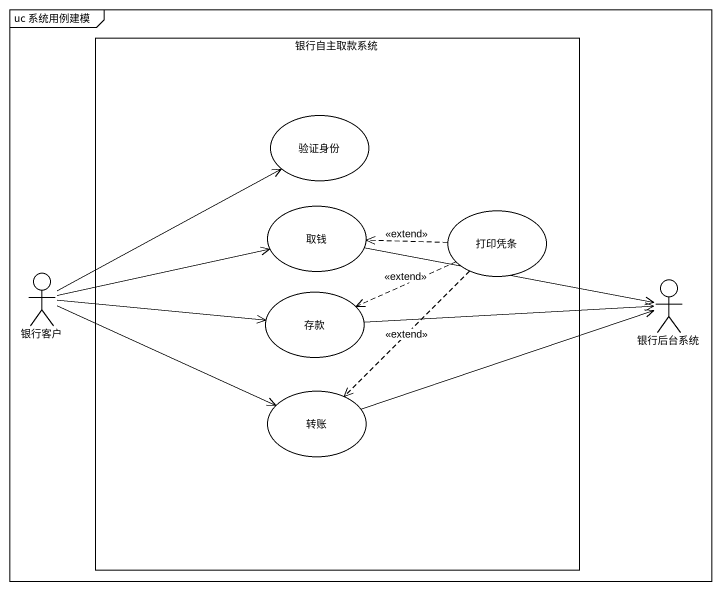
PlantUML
@startuml
mainframe uc 系统用例建模
rectangle 银行自主取款系统 {
  usecase 验证身份
  usecase 取钱
  usecase 打印凭条
  usecase 存款
  usecase 转账
}
actor 银行客户
actor 银行后台系统
打印凭条 .left.> 取钱 : <<extend>>
打印凭条 .left.> 存款 : <<extend>>
打印凭条 ..> 转账 : <<extend>>
银行客户 -up-> 验证身份
银行客户 -right-> 取钱
银行客户 -right-> 存款
银行客户 -right-> 转账
银行后台系统 <-left- 取钱
银行后台系统 <-left- 存款
银行后台系统 <-left- 转账
@enduml
